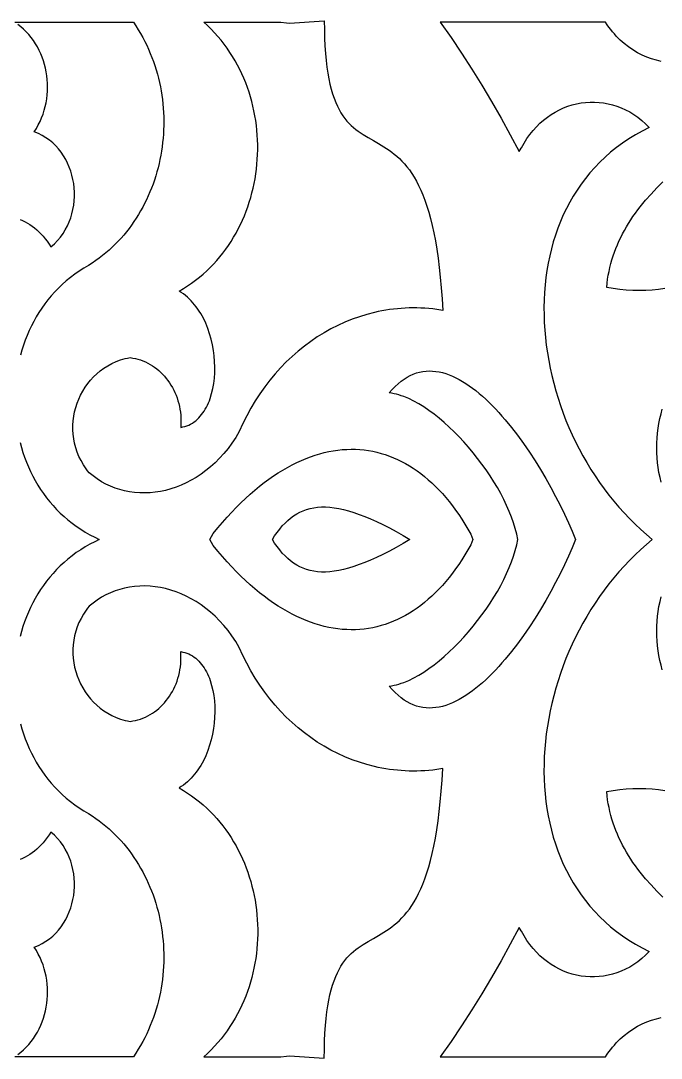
# Model space of a CAD drawing. Extents: x -291 to 309, y 68 to 163.
# Drawn here: x -120.6 to -63.8, y 67.5 to 159.6 of the extents above; entities that cross this region are included whole.
import ezdxf

# ---------------------------------------------------------------- set-up
doc = ezdxf.new("R2010")
doc.units = 0
doc.layers.add('LAYER_1', color=18, linetype='CONTINUOUS')

msp = doc.modelspace()

# ---------------------------------------------------------------- linework, layer by layer
at = {"layer": 'LAYER_1'}
for points in [[(-121.142, 159.479), (-110.619, 159.479), (-110.398, 159.148), (-110.186, 158.813), (-109.984, 158.473), (-109.792, 158.129), (-109.609, 157.781), (-109.436, 157.43), (-109.272, 157.075), (-109.118, 156.716), (-108.974, 156.355), (-108.839, 155.99), (-108.713, 155.623), (-108.597, 155.254), (-108.49, 154.882), (-108.393, 154.508), (-108.305, 154.132), (-108.226, 153.755), (-108.156, 153.376), (-108.095, 152.996), (-108.044, 152.615), (-108.001, 152.233), (-107.968, 151.851), (-107.944, 151.468), (-107.928, 151.085), (-107.922, 150.703), (-107.924, 150.32), (-107.936, 149.938), (-107.956, 149.557), (-107.985, 149.177), (-108.023, 148.798), (-108.07, 148.42), (-108.125, 148.044), (-108.189, 147.669), (-108.262, 147.297), (-108.343, 146.927), (-108.433, 146.559), (-108.531, 146.194), (-108.638, 145.831), (-108.753, 145.472), (-108.876, 145.116), (-109.008, 144.763), (-109.149, 144.415), (-109.297, 144.07), (-109.454, 143.729), (-109.619, 143.392), (-109.793, 143.06), (-109.974, 142.733), (-110.164, 142.411), (-110.362, 142.094), (-110.567, 141.782), (-110.781, 141.476), (-111.003, 141.176), (-111.232, 140.882), (-111.47, 140.594), (-111.716, 140.312), (-111.969, 140.038), (-112.23, 139.77), (-112.499, 139.509), (-112.775, 139.255), (-113.06, 139.009), (-113.352, 138.771), (-113.651, 138.54), (-113.958, 138.318), (-114.273, 138.104), (-114.595, 137.899), (-115.019, 137.652), (-115.429, 137.391), (-115.824, 137.116), (-116.206, 136.828), (-116.572, 136.527), (-116.925, 136.214), (-117.263, 135.89), (-117.587, 135.554), (-117.897, 135.207), (-118.193, 134.851), (-118.474, 134.484), (-118.742, 134.108), (-118.995, 133.723), (-119.234, 133.33), (-119.459, 132.93), (-119.669, 132.521), (-119.866, 132.106), (-120.049, 131.684), (-120.217, 131.257), (-120.372, 130.824), (-120.513, 130.386), (-120.639, 129.943)], [(-120.662, 141.966), (-120.443, 141.871), (-120.227, 141.764), (-120.013, 141.646), (-119.802, 141.516), (-119.594, 141.374), (-119.391, 141.22), (-119.191, 141.053), (-118.995, 140.874), (-118.804, 140.683), (-118.618, 140.479), (-118.438, 140.262), (-118.262, 140.033), (-118.092, 139.79), (-117.929, 139.534), (-117.625, 139.807), (-117.346, 140.097), (-117.091, 140.403), (-116.861, 140.723), (-116.655, 141.055), (-116.472, 141.399), (-116.313, 141.753), (-116.177, 142.115), (-116.065, 142.485), (-115.976, 142.86), (-115.909, 143.239), (-115.865, 143.622), (-115.843, 144.006), (-115.844, 144.391), (-115.866, 144.774), (-115.911, 145.154), (-115.976, 145.531), (-116.064, 145.902), (-116.172, 146.266), (-116.301, 146.623), (-116.451, 146.969), (-116.622, 147.305), (-116.813, 147.628), (-117.024, 147.937), (-117.255, 148.231), (-117.506, 148.509), (-117.777, 148.769), (-118.066, 149.009), (-118.375, 149.229), (-118.703, 149.426), (-119.049, 149.6), (-119.414, 149.749), (-119.224, 150.052), (-119.051, 150.362), (-118.895, 150.679), (-118.756, 151.002), (-118.634, 151.33), (-118.529, 151.662), (-118.439, 151.998), (-118.367, 152.336), (-118.31, 152.677), (-118.269, 153.02), (-118.245, 153.363), (-118.236, 153.706), (-118.242, 154.048), (-118.264, 154.389), (-118.302, 154.728), (-118.354, 155.064), (-118.422, 155.397), (-118.504, 155.725), (-118.602, 156.049), (-118.713, 156.367), (-118.84, 156.678), (-118.98, 156.982), (-119.135, 157.279), (-119.304, 157.567), (-119.487, 157.846), (-119.683, 158.115), (-119.893, 158.373), (-120.117, 158.62), (-120.354, 158.854), (-120.604, 159.076), (-120.867, 159.285)], [(-63.785, 156.004), (-64.22, 156.101), (-64.651, 156.227), (-65.075, 156.381), (-65.492, 156.563), (-65.901, 156.774), (-66.301, 157.012), (-66.69, 157.28), (-67.067, 157.575), (-67.43, 157.899), (-67.607, 158.072), (-67.78, 158.251), (-67.949, 158.438), (-68.114, 158.632), (-68.274, 158.833), (-68.431, 159.041), (-68.583, 159.256), (-68.73, 159.478), (-83.394, 159.479), (-82.437, 158.11), (-81.502, 156.722), (-80.591, 155.314), (-79.704, 153.887), (-78.84, 152.441), (-78, 150.977), (-77.185, 149.496), (-76.394, 147.996), (-76.228, 148.302), (-76.187, 148.37), (-76.198, 148.339), (-75.964, 148.755), (-75.712, 149.15), (-75.444, 149.523), (-75.16, 149.874), (-74.862, 150.202), (-74.551, 150.509), (-74.227, 150.792), (-73.891, 151.054), (-73.545, 151.292), (-73.189, 151.507), (-72.825, 151.7), (-72.453, 151.869), (-72.074, 152.015), (-71.689, 152.137), (-71.299, 152.235), (-70.905, 152.31), (-70.509, 152.361), (-70.11, 152.387), (-69.71, 152.39), (-69.31, 152.367), (-68.911, 152.321), (-68.514, 152.249), (-68.12, 152.153), (-67.729, 152.031), (-67.343, 151.884), (-66.962, 151.712), (-66.588, 151.515), (-66.222, 151.292), (-65.864, 151.043), (-65.515, 150.768), (-65.177, 150.467), (-64.85, 150.139), (-65.48, 149.821), (-66.087, 149.482), (-66.67, 149.124), (-67.23, 148.746), (-67.768, 148.35), (-68.282, 147.936), (-68.774, 147.505), (-69.243, 147.057), (-69.69, 146.593), (-70.114, 146.113), (-70.517, 145.619), (-70.898, 145.11), (-71.257, 144.587), (-71.594, 144.051), (-71.91, 143.503), (-72.205, 142.943), (-72.478, 142.371), (-72.731, 141.788), (-72.963, 141.196), (-73.175, 140.593), (-73.366, 139.982), (-73.536, 139.362), (-73.687, 138.735), (-73.818, 138.1), (-73.928, 137.459), (-74.02, 136.811), (-74.092, 136.158), (-74.144, 135.5), (-74.177, 134.838), (-74.192, 134.173), (-74.187, 133.504), (-74.164, 132.832), (-74.123, 132.159), (-74.063, 131.485), (-73.985, 130.809), (-73.889, 130.134), (-73.775, 129.459), (-73.644, 128.785), (-73.495, 128.113), (-73.328, 127.443), (-73.145, 126.776), (-72.944, 126.113), (-72.727, 125.453), (-72.493, 124.798), (-72.242, 124.148), (-71.975, 123.504), (-71.692, 122.867), (-71.392, 122.236), (-71.077, 121.613), (-70.746, 120.998), (-70.4, 120.392), (-70.038, 119.796), (-69.661, 119.209), (-69.268, 118.633), (-68.861, 118.068), (-68.439, 117.514), (-68.003, 116.973), (-67.552, 116.445), (-67.087, 115.931), (-66.607, 115.43), (-66.114, 114.945), (-65.607, 114.474), (-65.086, 114.02), (-64.589, 113.573), (-65.086, 113.127), (-65.607, 112.673), (-66.114, 112.202), (-66.607, 111.716), (-67.087, 111.216), (-67.552, 110.701), (-68.003, 110.173), (-68.439, 109.632), (-68.861, 109.079), (-69.268, 108.514), (-69.661, 107.938), (-70.038, 107.351), (-70.4, 106.754), (-70.746, 106.148), (-71.077, 105.534), (-71.392, 104.911), (-71.692, 104.28), (-71.975, 103.642), (-72.242, 102.999), (-72.493, 102.349), (-72.727, 101.694), (-72.944, 101.034), (-73.145, 100.371), (-73.328, 99.703), (-73.495, 99.034), (-73.644, 98.361), (-73.775, 97.688), (-73.889, 97.013), (-73.985, 96.337), (-74.063, 95.662), (-74.123, 94.988), (-74.164, 94.314), (-74.187, 93.643), (-74.192, 92.974), (-74.177, 92.309), (-74.144, 91.647), (-74.092, 90.989), (-74.02, 90.336), (-73.928, 89.688), (-73.818, 89.047), (-73.687, 88.412), (-73.536, 87.785), (-73.366, 87.165), (-73.175, 86.553), (-72.963, 85.951), (-72.731, 85.358), (-72.478, 84.776), (-72.205, 84.204), (-71.91, 83.644), (-71.594, 83.096), (-71.257, 82.56), (-70.898, 82.037), (-70.517, 81.528), (-70.114, 81.034), (-69.69, 80.554), (-69.243, 80.09), (-68.774, 79.642), (-68.282, 79.211), (-67.768, 78.797), (-67.23, 78.401), (-66.67, 78.023), (-66.087, 77.665), (-65.48, 77.326), (-64.85, 77.007), (-65.177, 76.68), (-65.515, 76.379), (-65.864, 76.104), (-66.222, 75.855), (-66.588, 75.632), (-66.962, 75.434), (-67.343, 75.262), (-67.729, 75.116), (-68.12, 74.994), (-68.514, 74.898), (-68.911, 74.826), (-69.31, 74.779), (-69.71, 74.757), (-70.11, 74.76), (-70.509, 74.786), (-70.905, 74.837), (-71.299, 74.911), (-71.689, 75.01), (-72.074, 75.132), (-72.453, 75.278), (-72.825, 75.447), (-73.189, 75.639), (-73.545, 75.855), (-73.891, 76.093), (-74.227, 76.354), (-74.551, 76.638), (-74.862, 76.944), (-75.16, 77.273), (-75.444, 77.624), (-75.712, 77.997), (-75.964, 78.391), (-76.198, 78.808), (-76.187, 78.777), (-76.228, 78.845), (-76.394, 79.15), (-77.185, 77.651), (-78, 76.17), (-78.84, 74.706), (-79.704, 73.26), (-80.591, 71.833), (-81.502, 70.425), (-82.437, 69.037), (-83.394, 67.668), (-68.73, 67.669), (-68.583, 67.891), (-68.431, 68.106), (-68.274, 68.314), (-68.114, 68.515), (-67.949, 68.709), (-67.78, 68.896), (-67.607, 69.075), (-67.43, 69.248), (-67.067, 69.572), (-66.69, 69.867), (-66.301, 70.134), (-65.901, 70.373), (-65.492, 70.584), (-65.075, 70.766), (-64.651, 70.92), (-64.22, 71.045), (-63.785, 71.143)], [(-63.472, 135.837), (-64.036, 135.759), (-64.603, 135.704), (-65.172, 135.671), (-65.744, 135.66), (-66.318, 135.672), (-66.893, 135.706), (-67.468, 135.764), (-68.045, 135.845), (-68.621, 135.95), (-68.588, 136.309), (-68.545, 136.666), (-68.49, 137.019), (-68.425, 137.369), (-68.349, 137.715), (-68.263, 138.059), (-68.167, 138.399), (-68.06, 138.737), (-67.944, 139.071), (-67.819, 139.401), (-67.684, 139.729), (-67.54, 140.053), (-67.388, 140.374), (-67.226, 140.691), (-67.056, 141.005), (-66.878, 141.316), (-66.692, 141.623), (-66.498, 141.927), (-66.297, 142.227), (-66.088, 142.524), (-65.871, 142.818), (-65.648, 143.108), (-65.182, 143.678), (-64.69, 144.233), (-64.174, 144.774), (-63.636, 145.3)], [(-63.789, 118.651), (-63.898, 119.081), (-63.99, 119.515), (-64.064, 119.95), (-64.122, 120.387), (-64.162, 120.826), (-64.186, 121.265), (-64.194, 121.704), (-64.185, 122.142), (-64.161, 122.58), (-64.121, 123.015), (-64.066, 123.449), (-63.995, 123.879), (-63.91, 124.307), (-63.809, 124.73), (-63.695, 125.149)], [(-120.674, 122.188), (-120.552, 121.745), (-120.417, 121.307), (-120.268, 120.874), (-120.106, 120.447), (-119.93, 120.025), (-119.741, 119.61), (-119.538, 119.202), (-119.322, 118.801), (-119.092, 118.408), (-118.849, 118.023), (-118.592, 117.648), (-118.322, 117.281), (-118.039, 116.924), (-117.742, 116.578), (-117.432, 116.242), (-117.108, 115.918), (-116.771, 115.605), (-116.421, 115.305), (-116.058, 115.017), (-115.681, 114.742), (-115.291, 114.481), (-114.888, 114.234), (-114.472, 114.001), (-114.043, 113.784), (-113.665, 113.573), (-114.043, 113.363), (-114.472, 113.146), (-114.888, 112.913), (-115.291, 112.666), (-115.681, 112.405), (-116.058, 112.13), (-116.421, 111.842), (-116.771, 111.542), (-117.108, 111.229), (-117.432, 110.904), (-117.742, 110.569), (-118.039, 110.222), (-118.322, 109.866), (-118.592, 109.499), (-118.849, 109.124), (-119.092, 108.739), (-119.322, 108.346), (-119.538, 107.945), (-119.741, 107.537), (-119.93, 107.122), (-120.106, 106.7), (-120.268, 106.273), (-120.417, 105.84), (-120.552, 105.402), (-120.674, 104.959)], [(-63.695, 101.998), (-63.809, 102.417), (-63.91, 102.84), (-63.995, 103.267), (-64.066, 103.698), (-64.121, 104.131), (-64.161, 104.567), (-64.185, 105.005), (-64.194, 105.443), (-64.186, 105.882), (-64.162, 106.321), (-64.122, 106.76), (-64.064, 107.197), (-63.99, 107.632), (-63.898, 108.065), (-63.789, 108.496)], [(-120.639, 97.204), (-120.513, 96.761), (-120.372, 96.323), (-120.217, 95.89), (-120.049, 95.462), (-119.866, 95.041), (-119.669, 94.626), (-119.459, 94.217), (-119.234, 93.816), (-118.995, 93.423), (-118.742, 93.039), (-118.474, 92.663), (-118.193, 92.296), (-117.897, 91.94), (-117.587, 91.593), (-117.263, 91.257), (-116.925, 90.933), (-116.572, 90.62), (-116.206, 90.319), (-115.824, 90.031), (-115.429, 89.756), (-115.019, 89.495), (-114.595, 89.248), (-114.273, 89.042), (-113.958, 88.829), (-113.651, 88.606), (-113.352, 88.376), (-113.06, 88.138), (-112.775, 87.892), (-112.499, 87.638), (-112.23, 87.377), (-111.969, 87.109), (-111.716, 86.834), (-111.47, 86.553), (-111.232, 86.265), (-111.003, 85.971), (-110.781, 85.671), (-110.567, 85.365), (-110.362, 85.053), (-110.164, 84.736), (-109.974, 84.414), (-109.793, 84.086), (-109.619, 83.754), (-109.454, 83.418), (-109.297, 83.077), (-109.149, 82.732), (-109.008, 82.383), (-108.876, 82.031), (-108.753, 81.675), (-108.638, 81.315), (-108.531, 80.953), (-108.433, 80.588), (-108.343, 80.22), (-108.262, 79.85), (-108.189, 79.477), (-108.125, 79.103), (-108.07, 78.727), (-108.023, 78.349), (-107.985, 77.97), (-107.956, 77.59), (-107.936, 77.208), (-107.924, 76.827), (-107.922, 76.444), (-107.928, 76.061), (-107.944, 75.679), (-107.968, 75.296), (-108.001, 74.914), (-108.044, 74.532), (-108.095, 74.151), (-108.156, 73.771), (-108.226, 73.392), (-108.305, 73.015), (-108.393, 72.639), (-108.49, 72.265), (-108.597, 71.893), (-108.713, 71.524), (-108.839, 71.157), (-108.974, 70.792), (-109.118, 70.431), (-109.272, 70.072), (-109.436, 69.717), (-109.609, 69.365), (-109.792, 69.018), (-109.984, 68.674), (-110.186, 68.334), (-110.398, 67.999), (-110.619, 67.668), (-121.142, 67.668)], [(-63.636, 81.846), (-64.174, 82.373), (-64.69, 82.914), (-65.182, 83.469), (-65.648, 84.039), (-65.871, 84.329), (-66.088, 84.622), (-66.297, 84.919), (-66.498, 85.22), (-66.692, 85.524), (-66.878, 85.831), (-67.056, 86.142), (-67.226, 86.456), (-67.388, 86.773), (-67.54, 87.094), (-67.684, 87.418), (-67.819, 87.746), (-67.944, 88.076), (-68.06, 88.41), (-68.167, 88.747), (-68.263, 89.088), (-68.349, 89.431), (-68.425, 89.778), (-68.49, 90.128), (-68.545, 90.481), (-68.588, 90.837), (-68.621, 91.197), (-68.045, 91.301), (-67.468, 91.383), (-66.893, 91.44), (-66.318, 91.475), (-65.744, 91.487), (-65.172, 91.476), (-64.603, 91.443), (-64.036, 91.387), (-63.472, 91.31)], [(-120.867, 67.862), (-120.604, 68.071), (-120.354, 68.293), (-120.117, 68.527), (-119.893, 68.774), (-119.683, 69.032), (-119.487, 69.301), (-119.304, 69.58), (-119.135, 69.868), (-118.98, 70.164), (-118.84, 70.469), (-118.713, 70.78), (-118.602, 71.098), (-118.504, 71.421), (-118.422, 71.75), (-118.354, 72.082), (-118.302, 72.419), (-118.264, 72.758), (-118.242, 73.099), (-118.236, 73.441), (-118.245, 73.784), (-118.269, 74.127), (-118.31, 74.47), (-118.367, 74.81), (-118.439, 75.149), (-118.529, 75.485), (-118.634, 75.817), (-118.756, 76.145), (-118.895, 76.467), (-119.051, 76.784), (-119.224, 77.095), (-119.414, 77.398), (-119.049, 77.547), (-118.703, 77.721), (-118.375, 77.918), (-118.066, 78.138), (-117.777, 78.378), (-117.506, 78.638), (-117.255, 78.915), (-117.024, 79.21), (-116.813, 79.519), (-116.622, 79.842), (-116.451, 80.178), (-116.301, 80.524), (-116.172, 80.88), (-116.064, 81.245), (-115.976, 81.616), (-115.911, 81.992), (-115.866, 82.373), (-115.844, 82.756), (-115.843, 83.141), (-115.865, 83.525), (-115.909, 83.907), (-115.976, 84.287), (-116.065, 84.662), (-116.177, 85.032), (-116.313, 85.394), (-116.472, 85.748), (-116.655, 86.092), (-116.861, 86.424), (-117.091, 86.744), (-117.346, 87.049), (-117.625, 87.339), (-117.929, 87.613), (-118.092, 87.357), (-118.262, 87.114), (-118.438, 86.884), (-118.618, 86.668), (-118.804, 86.464), (-118.995, 86.272), (-119.191, 86.094), (-119.391, 85.927), (-119.594, 85.773), (-119.802, 85.631), (-120.013, 85.501), (-120.227, 85.383), (-120.443, 85.276), (-120.662, 85.181)]]:
    msp.add_lwpolyline(points, dxfattribs=at)
for points in [[(-93.681, 159.608), (-93.674, 158.817), (-93.654, 158.071), (-93.622, 157.368), (-93.576, 156.707), (-93.519, 156.085), (-93.45, 155.502), (-93.369, 154.956), (-93.278, 154.445), (-93.176, 153.968), (-93.065, 153.523), (-92.943, 153.109), (-92.812, 152.724), (-92.673, 152.366), (-92.525, 152.034), (-92.369, 151.727), (-92.205, 151.442), (-92.034, 151.179), (-91.856, 150.935), (-91.672, 150.709), (-91.481, 150.5), (-91.285, 150.306), (-91.084, 150.125), (-90.878, 149.956), (-90.667, 149.797), (-90.234, 149.504), (-89.788, 149.233), (-89.331, 148.972), (-88.869, 148.709), (-88.403, 148.43), (-88.169, 148.281), (-87.936, 148.123), (-87.704, 147.955), (-87.473, 147.776), (-87.243, 147.584), (-87.016, 147.376), (-86.79, 147.153), (-86.568, 146.911), (-86.348, 146.65), (-86.132, 146.368), (-85.92, 146.064), (-85.713, 145.735), (-85.51, 145.38), (-85.312, 144.999), (-85.12, 144.588), (-84.934, 144.147), (-84.754, 143.674), (-84.58, 143.168), (-84.414, 142.626), (-84.256, 142.048), (-84.105, 141.431), (-83.963, 140.775), (-83.83, 140.077), (-83.705, 139.337), (-83.591, 138.552), (-83.486, 137.721), (-83.391, 136.842), (-83.307, 135.914), (-83.235, 134.935), (-83.174, 133.904), (-83.351, 133.934), (-83.704, 133.986), (-84.056, 134.03), (-84.409, 134.065), (-84.76, 134.092), (-85.111, 134.111), (-85.462, 134.122), (-85.811, 134.125), (-86.159, 134.12), (-86.507, 134.106), (-86.853, 134.085), (-87.198, 134.056), (-87.542, 134.019), (-87.884, 133.975), (-88.225, 133.923), (-88.565, 133.863), (-88.902, 133.795), (-89.238, 133.72), (-89.905, 133.548), (-90.563, 133.347), (-91.212, 133.117), (-91.852, 132.858), (-92.481, 132.572), (-93.1, 132.258), (-93.706, 131.917), (-94.3, 131.549), (-94.881, 131.155), (-95.448, 130.736), (-96.001, 130.292), (-96.538, 129.822), (-97.058, 129.329), (-97.562, 128.811), (-98.049, 128.271), (-98.517, 127.707), (-98.966, 127.121), (-99.395, 126.513), (-99.804, 125.883), (-100.191, 125.233), (-100.557, 124.562), (-100.9, 123.87), (-101.219, 123.159), (-101.537, 122.629), (-101.871, 122.127), (-102.222, 121.652), (-102.588, 121.204), (-102.968, 120.783), (-103.36, 120.39), (-103.765, 120.023), (-104.18, 119.684), (-104.605, 119.372), (-105.038, 119.086), (-105.478, 118.828), (-105.925, 118.596), (-106.378, 118.391), (-106.834, 118.212), (-107.294, 118.061), (-107.755, 117.936), (-108.218, 117.837), (-108.681, 117.765), (-109.142, 117.72), (-109.601, 117.7), (-110.056, 117.707), (-110.508, 117.741), (-110.953, 117.8), (-111.392, 117.886), (-111.823, 117.997), (-112.246, 118.135), (-112.659, 118.299), (-113.06, 118.488), (-113.45, 118.703), (-113.827, 118.945), (-114.189, 119.212), (-114.536, 119.504), (-114.676, 119.675), (-114.808, 119.849), (-115.051, 120.206), (-115.264, 120.573), (-115.449, 120.948), (-115.606, 121.331), (-115.735, 121.72), (-115.837, 122.113), (-115.912, 122.511), (-115.961, 122.91), (-115.985, 123.311), (-115.982, 123.711), (-115.955, 124.109), (-115.904, 124.505), (-115.829, 124.896), (-115.73, 125.281), (-115.608, 125.66), (-115.464, 126.03), (-115.298, 126.391), (-115.11, 126.741), (-114.9, 127.079), (-114.671, 127.404), (-114.421, 127.714), (-114.151, 128.007), (-113.862, 128.284), (-113.554, 128.541), (-113.228, 128.779), (-112.884, 128.996), (-112.522, 129.19), (-112.143, 129.36), (-111.748, 129.505), (-111.545, 129.567), (-111.337, 129.623), (-111.126, 129.672), (-110.911, 129.714), (-110.675, 129.679), (-110.442, 129.633), (-110.213, 129.574), (-109.989, 129.505), (-109.768, 129.423), (-109.553, 129.331), (-109.342, 129.229), (-109.136, 129.115), (-108.935, 128.992), (-108.74, 128.859), (-108.551, 128.717), (-108.368, 128.565), (-108.192, 128.404), (-108.022, 128.235), (-107.859, 128.058), (-107.703, 127.872), (-107.555, 127.679), (-107.414, 127.478), (-107.281, 127.27), (-107.157, 127.055), (-107.041, 126.834), (-106.933, 126.606), (-106.835, 126.373), (-106.746, 126.133), (-106.666, 125.889), (-106.597, 125.639), (-106.537, 125.384), (-106.487, 125.125), (-106.448, 124.862), (-106.42, 124.594), (-106.403, 124.323), (-106.397, 124.049), (-106.403, 123.788), (-106.418, 123.527), (-106.231, 123.561), (-106.049, 123.607), (-105.874, 123.665), (-105.704, 123.734), (-105.541, 123.814), (-105.383, 123.905), (-105.232, 124.006), (-105.086, 124.116), (-104.947, 124.237), (-104.813, 124.366), (-104.685, 124.505), (-104.564, 124.652), (-104.448, 124.807), (-104.338, 124.97), (-104.235, 125.141), (-104.137, 125.319), (-104.045, 125.503), (-103.96, 125.694), (-103.88, 125.892), (-103.806, 126.095), (-103.677, 126.517), (-103.572, 126.959), (-103.491, 127.417), (-103.434, 127.888), (-103.402, 128.371), (-103.393, 128.862), (-103.409, 129.359), (-103.449, 129.858), (-103.513, 130.357), (-103.602, 130.854), (-103.715, 131.346), (-103.852, 131.829), (-104.014, 132.301), (-104.2, 132.76), (-104.41, 133.203), (-104.524, 133.417), (-104.645, 133.626), (-104.771, 133.83), (-104.904, 134.028), (-105.043, 134.22), (-105.188, 134.405), (-105.339, 134.584), (-105.496, 134.755), (-105.659, 134.919), (-105.829, 135.075), (-106.005, 135.223), (-106.186, 135.363), (-106.374, 135.493), (-106.568, 135.615), (-106.186, 135.838), (-105.815, 136.073), (-105.453, 136.319), (-105.103, 136.577), (-104.762, 136.844), (-104.433, 137.122), (-104.114, 137.41), (-103.805, 137.708), (-103.507, 138.015), (-103.22, 138.331), (-102.943, 138.655), (-102.677, 138.988), (-102.422, 139.329), (-102.178, 139.677), (-101.945, 140.032), (-101.722, 140.395), (-101.51, 140.764), (-101.309, 141.14), (-101.119, 141.521), (-100.94, 141.908), (-100.772, 142.301), (-100.615, 142.698), (-100.469, 143.1), (-100.334, 143.506), (-100.211, 143.916), (-100.098, 144.33), (-99.997, 144.748), (-99.906, 145.168), (-99.827, 145.591), (-99.76, 146.016), (-99.703, 146.443), (-99.658, 146.872), (-99.624, 147.302), (-99.602, 147.734), (-99.591, 148.165), (-99.592, 148.598), (-99.603, 149.03), (-99.627, 149.462), (-99.662, 149.893), (-99.709, 150.323), (-99.767, 150.752), (-99.837, 151.179), (-99.918, 151.605), (-100.011, 152.028), (-100.116, 152.448), (-100.233, 152.866), (-100.361, 153.28), (-100.502, 153.69), (-100.654, 154.097), (-100.818, 154.499), (-100.993, 154.896), (-101.181, 155.289), (-101.381, 155.676), (-101.593, 156.058), (-101.817, 156.434), (-102.052, 156.803), (-102.3, 157.166), (-102.56, 157.522), (-102.832, 157.87), (-103.117, 158.211), (-103.413, 158.544), (-103.722, 158.869), (-104.043, 159.185), (-104.377, 159.493), (-104.361, 159.478), (-97.55, 159.491), (-97.032, 159.433), (-96.776, 159.395)], [(-76.525, 113.573), (-76.612, 114.057), (-76.736, 114.545), (-76.888, 115.045), (-77.068, 115.553), (-77.274, 116.069), (-77.504, 116.591), (-77.758, 117.117), (-78.034, 117.646), (-78.33, 118.175), (-78.647, 118.703), (-78.981, 119.229), (-79.332, 119.75), (-79.699, 120.264), (-80.081, 120.771), (-80.475, 121.268), (-80.881, 121.754), (-81.297, 122.227), (-81.723, 122.685), (-82.157, 123.127), (-82.597, 123.55), (-83.042, 123.953), (-83.491, 124.335), (-83.943, 124.693), (-84.396, 125.026), (-84.849, 125.333), (-85.301, 125.611), (-85.75, 125.858), (-86.196, 126.074), (-86.636, 126.255), (-86.854, 126.333), (-87.07, 126.402), (-87.285, 126.461), (-87.497, 126.511), (-87.706, 126.551), (-87.914, 126.582), (-87.66, 126.881), (-87.403, 127.154), (-87.142, 127.401), (-86.877, 127.621), (-86.609, 127.816), (-86.338, 127.987), (-86.064, 128.133), (-85.788, 128.256), (-85.508, 128.355), (-85.227, 128.432), (-84.943, 128.487), (-84.657, 128.519), (-84.369, 128.531), (-84.079, 128.523), (-83.788, 128.494), (-83.495, 128.446), (-83.202, 128.379), (-82.907, 128.293), (-82.612, 128.19), (-82.316, 128.069), (-82.019, 127.931), (-81.722, 127.777), (-81.426, 127.608), (-81.129, 127.423), (-80.832, 127.223), (-80.536, 127.009), (-80.241, 126.781), (-79.946, 126.541), (-79.653, 126.287), (-79.36, 126.022), (-79.069, 125.745), (-78.78, 125.457), (-78.492, 125.158), (-78.206, 124.85), (-77.922, 124.532), (-77.64, 124.205), (-77.085, 123.526), (-76.54, 122.819), (-76.008, 122.086), (-75.49, 121.332), (-74.987, 120.562), (-74.502, 119.78), (-74.034, 118.989), (-73.587, 118.194), (-73.16, 117.4), (-72.757, 116.61), (-72.377, 115.829), (-72.023, 115.061), (-71.696, 114.311), (-71.409, 113.573), (-71.696, 112.836), (-72.023, 112.085), (-72.377, 111.317), (-72.757, 110.536), (-73.16, 109.747), (-73.587, 108.952), (-74.034, 108.158), (-74.502, 107.367), (-74.987, 106.585), (-75.49, 105.814), (-76.008, 105.061), (-76.54, 104.328), (-77.085, 103.62), (-77.64, 102.942), (-77.922, 102.615), (-78.206, 102.297), (-78.492, 101.989), (-78.78, 101.69), (-79.069, 101.402), (-79.36, 101.125), (-79.653, 100.86), (-79.946, 100.606), (-80.241, 100.366), (-80.536, 100.138), (-80.832, 99.924), (-81.129, 99.724), (-81.426, 99.539), (-81.722, 99.369), (-82.019, 99.215), (-82.316, 99.078), (-82.612, 98.957), (-82.907, 98.854), (-83.202, 98.768), (-83.495, 98.701), (-83.788, 98.653), (-84.079, 98.624), (-84.369, 98.615), (-84.657, 98.627), (-84.943, 98.66), (-85.227, 98.715), (-85.508, 98.792), (-85.788, 98.891), (-86.064, 99.014), (-86.338, 99.16), (-86.609, 99.33), (-86.877, 99.526), (-87.142, 99.746), (-87.403, 99.993), (-87.66, 100.266), (-87.914, 100.565), (-87.706, 100.595), (-87.497, 100.636), (-87.285, 100.686), (-87.07, 100.745), (-86.854, 100.814), (-86.636, 100.891), (-86.196, 101.073), (-85.75, 101.289), (-85.301, 101.536), (-84.849, 101.814), (-84.396, 102.12), (-83.943, 102.454), (-83.491, 102.812), (-83.042, 103.194), (-82.597, 103.597), (-82.157, 104.02), (-81.723, 104.462), (-81.297, 104.92), (-80.881, 105.393), (-80.475, 105.878), (-80.081, 106.376), (-79.699, 106.882), (-79.332, 107.397), (-78.981, 107.918), (-78.647, 108.444), (-78.33, 108.972), (-78.034, 109.501), (-77.758, 110.03), (-77.504, 110.556), (-77.274, 111.078), (-77.068, 111.594), (-76.888, 112.102), (-76.736, 112.602), (-76.612, 113.09)], [(-103.837, 113.573), (-103.537, 114.101), (-103.128, 114.6), (-102.719, 115.081), (-102.308, 115.545), (-101.897, 115.99), (-101.485, 116.418), (-101.072, 116.828), (-100.659, 117.221), (-100.245, 117.596), (-99.832, 117.954), (-99.418, 118.294), (-99.004, 118.617), (-98.591, 118.923), (-98.178, 119.212), (-97.765, 119.484), (-97.352, 119.739), (-96.94, 119.977), (-96.529, 120.198), (-96.119, 120.403), (-95.71, 120.59), (-95.301, 120.762), (-94.894, 120.917), (-94.489, 121.055), (-94.084, 121.177), (-93.682, 121.283), (-93.281, 121.373), (-92.881, 121.447), (-92.484, 121.504), (-92.089, 121.546), (-91.695, 121.572), (-91.305, 121.582), (-90.916, 121.576), (-90.53, 121.555), (-90.146, 121.519), (-89.766, 121.466), (-89.388, 121.399), (-89.013, 121.316), (-88.641, 121.218), (-88.272, 121.105), (-87.907, 120.977), (-87.545, 120.833), (-87.187, 120.675), (-86.832, 120.502), (-86.481, 120.314), (-86.135, 120.112), (-85.792, 119.895), (-85.453, 119.664), (-85.118, 119.418), (-84.788, 119.157), (-84.463, 118.883), (-84.142, 118.594), (-83.825, 118.291), (-83.514, 117.974), (-83.207, 117.643), (-82.906, 117.298), (-82.61, 116.94), (-82.319, 116.568), (-82.034, 116.182), (-81.754, 115.782), (-81.48, 115.369), (-81.211, 114.942), (-80.949, 114.503), (-80.692, 114.05), (-80.514, 113.573), (-80.692, 113.097), (-80.949, 112.644), (-81.211, 112.204), (-81.48, 111.778), (-81.754, 111.365), (-82.034, 110.965), (-82.319, 110.579), (-82.61, 110.207), (-82.906, 109.848), (-83.207, 109.504), (-83.514, 109.173), (-83.825, 108.856), (-84.142, 108.553), (-84.463, 108.264), (-84.788, 107.989), (-85.118, 107.729), (-85.453, 107.483), (-85.792, 107.252), (-86.135, 107.035), (-86.481, 106.832), (-86.832, 106.645), (-87.187, 106.472), (-87.545, 106.313), (-87.907, 106.17), (-88.272, 106.042), (-88.641, 105.929), (-89.013, 105.831), (-89.388, 105.748), (-89.766, 105.68), (-90.146, 105.628), (-90.53, 105.592), (-90.916, 105.57), (-91.305, 105.565), (-91.695, 105.575), (-92.089, 105.601), (-92.484, 105.643), (-92.881, 105.7), (-93.281, 105.774), (-93.682, 105.864), (-94.084, 105.97), (-94.489, 106.092), (-94.894, 106.23), (-95.301, 106.385), (-95.71, 106.556), (-96.119, 106.744), (-96.529, 106.949), (-96.94, 107.17), (-97.352, 107.408), (-97.765, 107.663), (-98.178, 107.935), (-98.591, 108.224), (-99.004, 108.53), (-99.418, 108.853), (-99.832, 109.193), (-100.245, 109.551), (-100.659, 109.926), (-101.072, 110.319), (-101.485, 110.729), (-101.897, 111.157), (-102.308, 111.602), (-102.719, 112.066), (-103.128, 112.547), (-103.537, 113.046)], [(-98.287, 113.573), (-98.09, 113.897), (-97.867, 114.209), (-97.64, 114.501), (-97.407, 114.775), (-97.167, 115.029), (-96.92, 115.263), (-96.666, 115.478), (-96.404, 115.672), (-96.132, 115.845), (-95.852, 115.998), (-95.561, 116.13), (-95.26, 116.24), (-94.947, 116.329), (-94.622, 116.396), (-94.285, 116.44), (-93.935, 116.463), (-93.571, 116.463), (-93.193, 116.439), (-92.8, 116.393), (-92.391, 116.324), (-91.966, 116.23), (-91.524, 116.113), (-91.065, 115.972), (-90.588, 115.806), (-90.093, 115.615), (-89.578, 115.399), (-89.043, 115.158), (-88.488, 114.892), (-87.912, 114.6), (-87.314, 114.282), (-86.694, 113.937), (-86.106, 113.573), (-86.694, 113.209), (-87.314, 112.865), (-87.912, 112.547), (-88.488, 112.255), (-89.043, 111.988), (-89.578, 111.747), (-90.093, 111.532), (-90.588, 111.341), (-91.065, 111.175), (-91.524, 111.034), (-91.966, 110.917), (-92.391, 110.823), (-92.8, 110.754), (-93.193, 110.707), (-93.571, 110.684), (-93.935, 110.684), (-94.285, 110.707), (-94.622, 110.751), (-94.947, 110.818), (-95.26, 110.907), (-95.561, 111.017), (-95.852, 111.149), (-96.132, 111.302), (-96.404, 111.475), (-96.666, 111.669), (-96.92, 111.884), (-97.167, 112.118), (-97.407, 112.372), (-97.64, 112.645), (-97.867, 112.938), (-98.09, 113.25)], [(-93.681, 67.539), (-93.674, 68.33), (-93.654, 69.076), (-93.622, 69.779), (-93.576, 70.44), (-93.519, 71.062), (-93.45, 71.645), (-93.369, 72.191), (-93.278, 72.701), (-93.176, 73.178), (-93.065, 73.623), (-92.943, 74.038), (-92.812, 74.423), (-92.673, 74.781), (-92.525, 75.112), (-92.369, 75.42), (-92.205, 75.705), (-92.034, 75.968), (-91.856, 76.212), (-91.672, 76.438), (-91.481, 76.647), (-91.285, 76.841), (-91.084, 77.022), (-90.878, 77.191), (-90.667, 77.35), (-90.234, 77.643), (-89.788, 77.914), (-89.331, 78.174), (-88.869, 78.438), (-88.403, 78.717), (-88.169, 78.866), (-87.936, 79.024), (-87.704, 79.191), (-87.473, 79.371), (-87.243, 79.563), (-87.016, 79.771), (-86.79, 79.994), (-86.568, 80.236), (-86.348, 80.497), (-86.132, 80.779), (-85.92, 81.083), (-85.713, 81.412), (-85.51, 81.766), (-85.312, 82.148), (-85.12, 82.559), (-84.934, 83), (-84.754, 83.473), (-84.58, 83.979), (-84.414, 84.521), (-84.256, 85.099), (-84.105, 85.716), (-83.963, 86.372), (-83.83, 87.069), (-83.705, 87.81), (-83.591, 88.595), (-83.486, 89.426), (-83.391, 90.305), (-83.307, 91.233), (-83.235, 92.212), (-83.174, 93.243), (-83.351, 93.213), (-83.704, 93.16), (-84.056, 93.117), (-84.409, 93.082), (-84.76, 93.054), (-85.111, 93.035), (-85.462, 93.025), (-85.811, 93.022), (-86.159, 93.027), (-86.507, 93.041), (-86.853, 93.062), (-87.198, 93.091), (-87.542, 93.128), (-87.884, 93.172), (-88.225, 93.224), (-88.565, 93.284), (-88.902, 93.351), (-89.238, 93.426), (-89.905, 93.598), (-90.563, 93.8), (-91.212, 94.03), (-91.852, 94.289), (-92.481, 94.575), (-93.1, 94.889), (-93.706, 95.23), (-94.3, 95.598), (-94.881, 95.991), (-95.448, 96.411), (-96.001, 96.855), (-96.538, 97.325), (-97.058, 97.818), (-97.562, 98.335), (-98.049, 98.876), (-98.517, 99.44), (-98.966, 100.026), (-99.395, 100.634), (-99.804, 101.263), (-100.191, 101.914), (-100.557, 102.585), (-100.9, 103.277), (-101.219, 103.988), (-101.537, 104.517), (-101.871, 105.02), (-102.222, 105.495), (-102.588, 105.943), (-102.968, 106.364), (-103.36, 106.757), (-103.765, 107.124), (-104.18, 107.463), (-104.605, 107.775), (-105.038, 108.061), (-105.478, 108.319), (-105.925, 108.551), (-106.378, 108.756), (-106.834, 108.934), (-107.294, 109.086), (-107.755, 109.211), (-108.218, 109.31), (-108.681, 109.382), (-109.142, 109.427), (-109.601, 109.447), (-110.056, 109.44), (-110.508, 109.406), (-110.953, 109.347), (-111.392, 109.261), (-111.823, 109.15), (-112.246, 109.012), (-112.659, 108.848), (-113.06, 108.659), (-113.45, 108.443), (-113.827, 108.202), (-114.189, 107.935), (-114.536, 107.643), (-114.676, 107.472), (-114.808, 107.297), (-115.051, 106.941), (-115.264, 106.574), (-115.449, 106.199), (-115.606, 105.816), (-115.735, 105.427), (-115.837, 105.033), (-115.912, 104.636), (-115.961, 104.236), (-115.985, 103.836), (-115.982, 103.436), (-115.955, 103.037), (-115.904, 102.642), (-115.829, 102.251), (-115.73, 101.865), (-115.608, 101.487), (-115.464, 101.116), (-115.298, 100.756), (-115.11, 100.405), (-114.9, 100.068), (-114.671, 99.743), (-114.421, 99.433), (-114.151, 99.14), (-113.862, 98.863), (-113.554, 98.605), (-113.228, 98.368), (-112.884, 98.151), (-112.522, 97.957), (-112.143, 97.787), (-111.748, 97.642), (-111.545, 97.58), (-111.337, 97.524), (-111.126, 97.475), (-110.911, 97.433), (-110.675, 97.468), (-110.442, 97.514), (-110.213, 97.572), (-109.989, 97.642), (-109.768, 97.723), (-109.553, 97.816), (-109.342, 97.918), (-109.136, 98.031), (-108.935, 98.155), (-108.74, 98.288), (-108.551, 98.43), (-108.368, 98.582), (-108.192, 98.742), (-108.022, 98.912), (-107.859, 99.089), (-107.703, 99.275), (-107.555, 99.468), (-107.414, 99.669), (-107.281, 99.877), (-107.157, 100.092), (-107.041, 100.313), (-106.933, 100.541), (-106.835, 100.774), (-106.746, 101.014), (-106.666, 101.258), (-106.597, 101.508), (-106.537, 101.763), (-106.487, 102.022), (-106.448, 102.285), (-106.42, 102.553), (-106.403, 102.824), (-106.397, 103.098), (-106.403, 103.359), (-106.418, 103.62), (-106.231, 103.586), (-106.049, 103.539), (-105.874, 103.482), (-105.704, 103.413), (-105.541, 103.333), (-105.383, 103.242), (-105.232, 103.141), (-105.086, 103.03), (-104.947, 102.91), (-104.813, 102.781), (-104.685, 102.642), (-104.564, 102.495), (-104.448, 102.34), (-104.338, 102.177), (-104.235, 102.006), (-104.137, 101.828), (-104.045, 101.644), (-103.96, 101.453), (-103.88, 101.255), (-103.806, 101.052), (-103.677, 100.63), (-103.572, 100.188), (-103.491, 99.73), (-103.434, 99.258), (-103.402, 98.776), (-103.393, 98.285), (-103.409, 97.788), (-103.449, 97.289), (-103.513, 96.789), (-103.602, 96.293), (-103.715, 95.801), (-103.852, 95.318), (-104.014, 94.846), (-104.2, 94.387), (-104.41, 93.944), (-104.524, 93.73), (-104.645, 93.521), (-104.771, 93.317), (-104.904, 93.119), (-105.043, 92.927), (-105.188, 92.742), (-105.339, 92.563), (-105.496, 92.391), (-105.659, 92.228), (-105.829, 92.071), (-106.005, 91.923), (-106.186, 91.784), (-106.374, 91.653), (-106.568, 91.532), (-106.186, 91.309), (-105.815, 91.074), (-105.453, 90.827), (-105.103, 90.57), (-104.762, 90.302), (-104.433, 90.024), (-104.114, 89.736), (-103.805, 89.439), (-103.507, 89.132), (-103.22, 88.816), (-102.943, 88.492), (-102.677, 88.159), (-102.422, 87.818), (-102.178, 87.47), (-101.945, 87.114), (-101.722, 86.752), (-101.51, 86.383), (-101.309, 86.007), (-101.119, 85.626), (-100.94, 85.239), (-100.772, 84.846), (-100.615, 84.449), (-100.469, 84.047), (-100.334, 83.641), (-100.211, 83.23), (-100.098, 82.816), (-99.997, 82.399), (-99.906, 81.979), (-99.827, 81.556), (-99.76, 81.131), (-99.703, 80.704), (-99.658, 80.275), (-99.624, 79.845), (-99.602, 79.413), (-99.591, 78.981), (-99.592, 78.549), (-99.603, 78.117), (-99.627, 77.685), (-99.662, 77.254), (-99.709, 76.824), (-99.767, 76.395), (-99.837, 75.967), (-99.918, 75.542), (-100.011, 75.119), (-100.116, 74.699), (-100.233, 74.281), (-100.361, 73.867), (-100.502, 73.457), (-100.654, 73.05), (-100.818, 72.648), (-100.993, 72.251), (-101.181, 71.858), (-101.381, 71.471), (-101.593, 71.089), (-101.817, 70.713), (-102.052, 70.344), (-102.3, 69.981), (-102.56, 69.625), (-102.832, 69.277), (-103.117, 68.936), (-103.413, 68.602), (-103.722, 68.278), (-104.043, 67.962), (-104.377, 67.654), (-104.361, 67.668), (-97.55, 67.656), (-97.032, 67.714), (-96.776, 67.752)]]:
    msp.add_lwpolyline(points, close=True, dxfattribs=at)

doc.saveas('drawing.dxf')
